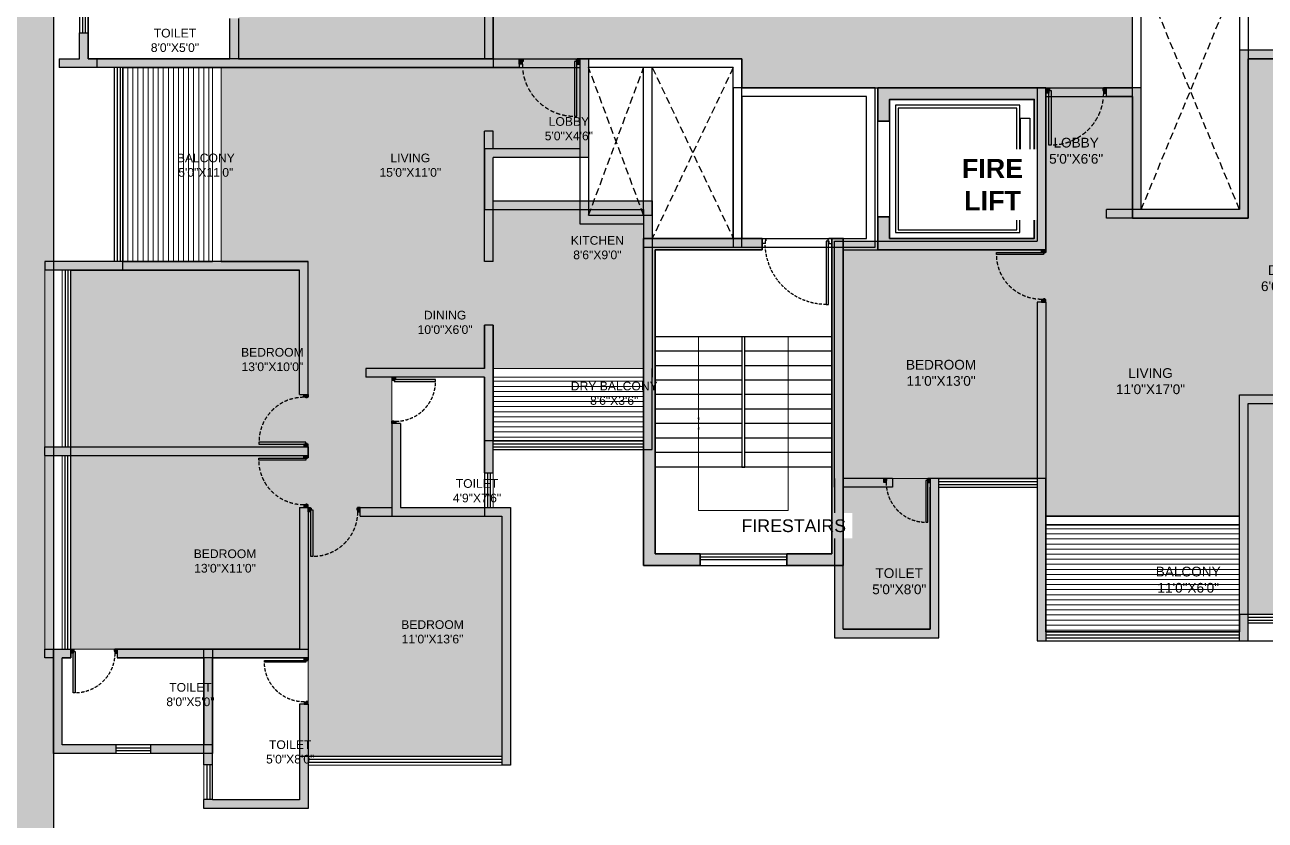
# Model space of a CAD drawing. Header units: millimetres. Extents: x 27623999 to 27796457, y -7151913 to -6809112.
# Drawn here: x 27675471 to 27696910, y -7071451 to -7057709 of the extents above; entities that cross this region are included whole.
import ezdxf

# ---------------------------------------------------------------- set-up
doc = ezdxf.new("R2010")
doc.units = ezdxf.units.MM
doc.header["$LTSCALE"] = 500
doc.header["$MEASUREMENT"] = 0
for name, pattern in [('1', [0]), ('23] 29.05.2023_PLOT B CONCEPT 11_100 OS$0$HIDDEN', [0.375, 0.25, -0.125]), ('AUDIT_D_060311083008-3', [0]), ('DASHED2', [0.375, 0.25, -0.125]), ('HIDDEN', [0.375, 0.25, -0.125])]:
    doc.linetypes.add(name, pattern=pattern)
doc.layers.get('0').update_dxf_attribs({"color": 250, "linetype": '1'})
for name, color, linetype in [('.', 7, 'Continuous'), ('23] 29.05.2023_PLOT B CONCEPT 11_100 OS$0$ABA_06_door', 251, 'Continuous'), ('23] 29.05.2023_PLOT B CONCEPT 11_100 OS$0$ABA_06_window', 141, 'Continuous'), ('A-EQPM-FIXD', 251, 'AUDIT_D_060311083008-3'), ('A-WALL-PATT', 252, 'Continuous'), ('ABA_02_wall parapet', 250, 'Continuous'), ('ABA_03_elevation 01', 7, 'Continuous'), ('ABA_03_elevation 04', 8, 'Continuous'), ('ABA_03_lines dotted', 8, 'DASHED2'), ('ABA_06_door', 251, 'Continuous'), ('ABA_06_drop', 251, 'Continuous'), ('ABA_06_window', 141, 'Continuous'), ('ABA_06_window sill', 8, 'Continuous'), ('ABA_07_text room', 7, 'Continuous'), ('ABA_09_hatch misc', 253, 'Continuous'), ('ABA_09_hatch room', 41, 'Continuous'), ('ABA_09_hatch wall', 21, 'Continuous')]:
    doc.layers.add(name, color=color, linetype=linetype)
for name, color, linetype, lineweight in [('A-COLS', 110, 'AUDIT_D_060311083008-3', 35), ('A-WALL', 7, 'AUDIT_D_060311083008-3', 35), ('ABA_02_wall', 7, 'Continuous', 30)]:
    doc.layers.add(name, color=color, linetype=linetype, lineweight=lineweight)
doc.layers.add('ABA_05_are carpet rera', color=6, linetype='Continuous', lineweight=30, plot=False)
doc.layers.add('ABA_09_HATCH BALCONY', color=7, linetype='Continuous', true_color=0xe5e5e5)
doc.styles.add('ADP6', font='arial.ttf')
doc.styles.add('AIRAL', font='arial.ttf')
doc.styles.add('vka-arial', font='arial.ttf')
doc.dimstyles.new('mm to ft', dxfattribs={"dimtxt": 150, "dimasz": 100, "dimexe": 50, "dimexo": 0, "dimgap": 50, "dimtad": 0, "dimtoh": 1, "dimdec": 0, "dimzin": 0, "dimdsep": 46, "dimtxsty": 'AIRAL', "dimcen": -90, "dimclrd": 8, "dimclre": 8, "dimclrt": 175, "dimadec": 0, "dimazin": 0, "dimtfac": 1, "dimtdec": 0, "dimtix": 1, "dimtofl": 0, "dimtmove": 1, "dimatfit": 3, "dimfxl": 1, "dimtolj": 1, "dimtzin": 0, "dimlwd": 0, "dimlwe": 0, "dimarcsym": 0})

# ---------------------------------------------------------------- blocks, each defined once
blk = doc.blocks.new('zw$1190')
at = {"layer": '.', "true_color": 0xc9c9c9}
h = blk.add_hatch(color=9, dxfattribs=at)
h.dxf.hatch_style = 1
h.paths.add_polyline_path([(0, -57231), (0, 0), (1536, 0), (1696, -10), (3560, -11), (6520, -16), (9713, -31), (14851, -21), (18688, -31), (24640, -26), (30405, -76), (32807, -79), (36703, -70), (41326, -41), (44887, -26), (48342, -61), (58697, -10), (65405, -14), (71278, -23), (76517, 0), (76620, 0), (76519, -450), (76200, -2026), (75482, -5537), (75377, -6000), (6000, -6000), (6000, -54994), (14518, -64831), (14519, -64836), (12931, -65353), (8333, -66851), (8324, -66843), (0, -57231)])
at = {"layer": 'ABA_03_elevation 01'}
blk.add_lwpolyline([(75377, -6000), (6000, -6000), (6000, -54994), (14518, -64831), (14519, -64836), (12931, -65353), (8333, -66851), (8324, -66843), (0, -57231), (0, -57231), (0, 0), (1536, 0), (1696, -10), (3560, -11), (6520, -16), (9713, -31), (14851, -21), (18688, -31), (24640, -26), (30405, -76)], dxfattribs=at)
blk = doc.blocks.new('43T34T3T35')
at = {"transparency": 33554687}
h = blk.add_hatch(color=252, dxfattribs=at)
h.dxf.hatch_style = 1
h.paths.add_polyline_path([(-8350, 10351), (-4250, 10351), (-4250, 12151), (-1550, 12151), (-1550, 10501), (-2400, 10501), (-2400, 10351), (-1550, 10351), (-1550, 7900), (-1800, 7900), (-1800, 7750), (-1800, 7350), (-2600, 7350), (-2600, 7200), (-1800, 7200), (-1800, 5500), (-3950, 5500), (-3950, 5350), (-1800, 5350), (-1800, 5350), (-1650, 5350), (-1650, 7750), (-1400, 7750), (-1400, 12301), (-4400, 12301), (-4400, 10501), (-8350, 10501)])
h.paths.add_polyline_path([(-1800, 4250), (-1650, 4250), (-1650, 3650), (1150, 3650), (1150, 7900), (1300, 7900), (1300, 3650), (1300, 3500), (-1650, 3500), (-1650, 2400), (0, 2400), (0, 0), (-150, 0), (-150, 2250), (-1650, 2250), (-1650, 1250), (-1800, 1250), (-1800, 3500), (-1800, 3500), (-1800, 3650), (-1800, 3650)])
h.paths.add_polyline_path([(-3950, 6850), (-3950, 7000), (-3350, 7000), (-3350, 10351), (-3450, 10351), (-3450, 10501), (-3200, 10501), (-3200, 7900), (-2400, 7900), (-2400, 7750), (-3200, 7750), (-3200, 7350), (-3200, 7200), (-3200, 6300), (-3350, 6300), (-3350, 6850)])
h.paths.add_polyline_path([(-9150, -3349), (-8800, -3349), (-8800, -2900), (-8650, -2899), (-8650, -3349), (-6200, -3350), (-6200, -2649), (-6050, -2649), (-6050, -3350), (-1800, -3350), (-1800, -3350), (-1650, -3350), (-1650, -3500), (-9150, -3500)])
h.paths.add_polyline_path([(-1800, -3350), (-1800, 150), (-1200, 150), (-1200, 0), (-1650, 0), (-1650, -3350)])
h.paths.add_polyline_path([(-9150, -1698), (-9150, -1849), (-8800, -1849), (-8800, -2299), (-8650, -2300), (-8650, -1849), (-6050, -1849), (-6050, -1699)])
h.paths.add_polyline_path([(-9150, 1), (-9150, 151), (-2700, 150), (-2700, 0)])
h.paths.add_polyline_path([(-9150, 3500), (-9150, 3650), (-5000, 3650), (-5000, 3650), (-4850, 3650), (-4850, 3500)])
h.paths.add_polyline_path([(-9150, 6850), (-4850, 6850), (-4850, 7000), (-9150, 7000)])
h.paths.add_polyline_path([(-5000, 3650), (-5000, 5950), (-4850, 5950), (-4850, 3650)])
at = {"layer": 'ABA_09_hatch room', "lineweight": 35, "true_color": 0xd3d4d3}
h = blk.add_hatch(color=254, dxfattribs=at)
h.dxf.hatch_style = 1
h.paths.add_polyline_path([(-1650, 6400), (1150, 6400), (1150, 3650), (-1800, 3650), (-1800, 2250), (-150, 2250), (-150, 0), (-1200, 0), (-1200, 150), (-1800, 150), (-1800, -3350), (-6050, -3350), (-6050, 151), (-6650, 150), (-6650, 3650), (-8650, 3650), (-8650, 6850), (-7850, 6850), (-7850, 10351), (-4250, 10350), (-4250, 12150), (-1550, 12151), (-1550, 10501), (-3350, 10501), (-3350, 5350), (-1650, 5350)])
at = {"layer": 'ABA_02_wall'}
for p, q in [((-1800, 150), (-1800, -3350)), ((-1650, -3350), (-1650, 0)), ((-6200, -3350), (-6200, -2649)), ((-6050, -2649), (-6050, -3350)), ((-8800, -2900), (-8650, -2899)), ((-8800, -3349), (-8800, -2900)), ((-8650, -2899), (-8650, -3349)), ((-9150, -3349), (-8800, -3349)), ((-9150, -3349), (-9150, -3500)), ((-8650, -3349), (-6200, -3350)), ((-6050, -3350), (-1800, -3350)), ((-1650, -3350), (-1650, -3500)), ((-1650, -3500), (-9150, -3500))]:
    blk.add_line(p, q, dxfattribs=at)
at = {"layer": 'ABA_05_are carpet rera'}
blk.add_lwpolyline([(-1550, 7750), (1150, 7750), (1150, 3650), (-1800, 3650), (-1800, 2250), (-150, 2250), (-150, 150), (-1800, 150), (-1800, -3350), (-8650, -3350), (-8650, -1849), (-6050, -1849), (-6050, 150), (-8650, 150), (-8650, 6850), (-7850, 6850), (-7850, 10350), (-4250, 10350), (-4250, 12150), (-1550, 12151)], close=True, dxfattribs=at)
at = {"layer": 'ABA_06_window'}
for p, q in [((-8750, -2300), (-8750, -2900)), ((-8700, -2300), (-8700, -2900))]:
    blk.add_line(p, q, dxfattribs=at)
at = {"layer": 'ABA_06_window sill'}
for p, q in [((-8800, -2300), (-8800, -2900)), ((-8650, -2300), (-8650, -2900))]:
    blk.add_line(p, q, dxfattribs=at)
at = {"layer": 'ABA_02_wall', "insert": (-7568, -2829), "char_height": 150, "attachment_point": 1, "style": 'ADP6', "bg_fill": 2}
blk.add_mtext('\\pxqc;TOILET\\P8\'0"X5\'0"', dxfattribs=at)
blk = doc.blocks.new('23] 29.05.2023_PLOT B CONCEPT 11_100 OS$0$A$C7F2C0F04')
at = {"layer": 'ABA_09_hatch wall', "true_color": 0xffffff}
h = blk.add_hatch(color=7, dxfattribs=at)
h.dxf.hatch_style = 1
h.paths.add_polyline_path([(0, 808), (0, 0), (35, 0), (35, 808)])
at = {"layer": '23] 29.05.2023_PLOT B CONCEPT 11_100 OS$0$ABA_06_door'}
blk.add_lwpolyline([(35, 0), (35, 808), (0, 808), (0, 0)], close=True, dxfattribs=at)
at = {"layer": '23] 29.05.2023_PLOT B CONCEPT 11_100 OS$0$ABA_06_door', "linetype": '23] 29.05.2023_PLOT B CONCEPT 11_100 OS$0$HIDDEN', "ltscale": 0.5}
blk.add_arc((35, 35), 773, 0, 90, dxfattribs=at)
blk = doc.blocks.new('23] 29.05.2023_PLOT B CONCEPT 11_100 OS$0$A$C6B7563D3')
at = {"layer": 'ABA_09_hatch wall', "true_color": 0xffffff}
blk.add_hatch(color=7, dxfattribs=at).paths.add_polyline_path([(0, 75), (0, 0), (44, 0), (44, 13), (56, 13), (56, 38), (44, 38), (44, 75)])
at = {"layer": '23] 29.05.2023_PLOT B CONCEPT 11_100 OS$0$ABA_06_door'}
blk.add_lwpolyline([(44, 13), (56, 13), (56, 38), (44, 38), (44, 75), (0, 75), (0, 0), (44, 0), (44, 13)], dxfattribs=at)
blk = doc.blocks.new('23] 29.05.2023_PLOT B CONCEPT 11_100 OS$0$A$C41D10A1B')
at = {"layer": '23] 29.05.2023_PLOT B CONCEPT 11_100 OS$0$ABA_06_door'}
for name, p in [('23] 29.05.2023_PLOT B CONCEPT 11_100 OS$0$A$C7F2C0F04', (46, 40)), ('23] 29.05.2023_PLOT B CONCEPT 11_100 OS$0$A$C6B7563D3', (0, 0))]:
    blk.add_blockref(name, p, dxfattribs=at)
at = {"layer": '23] 29.05.2023_PLOT B CONCEPT 11_100 OS$0$ABA_06_door', "xscale": -1}
blk.add_blockref('23] 29.05.2023_PLOT B CONCEPT 11_100 OS$0$A$C6B7563D3', (900, 0), dxfattribs=at)
blk = doc.blocks.new('zw$FFC9')
at = {"layer": 'ABA_06_window sill', "linetype": 'Continuous', "lineweight": 15}
blk.add_line((0, 0, 0), (800, 0, 0), dxfattribs=at)
at = {"layer": '23] 29.05.2023_PLOT B CONCEPT 11_100 OS$0$ABA_06_door', "extrusion": (3.45929e-05, 2.07113e-06, 1), "xscale": -0.8888888900972485, "yscale": 0.8888888900972443, "zscale": 0.8888888900972381, "rotation": 0.0003397717955281886}
blk.add_blockref('23] 29.05.2023_PLOT B CONCEPT 11_100 OS$0$A$C41D10A1B', (800, 0, 0), dxfattribs=at)
blk = doc.blocks.new('GDC')
at = {"true_color": 0x636466, "transparency": 33554687}
h = blk.add_hatch(color=251, dxfattribs=at)
h.dxf.hatch_style = 1
h.paths.add_polyline_path([(26796811, -7094906), (26796811, -7094306), (26796811, -7094306), (26796811, -7092656), (26796961, -7092656), (26796961, -7092956), (26798461, -7092956), (26798461, -7091406), (26798611, -7091406), (26798611, -7093106), (26796961, -7093106), (26796961, -7093856), (26799711, -7093856), (26799711, -7096756), (26799711, -7096756), (26799711, -7098156), (26799561, -7098156), (26799561, -7094006), (26796961, -7094006), (26796961, -7094906)])
h.paths.add_polyline_path([(26794661, -7099306), (26797111, -7099306), (26797111, -7103606), (26797261, -7103606), (26797261, -7099156), (26795361, -7099156), (26795361, -7097706), (26795211, -7097706), (26795211, -7099156), (26794661, -7099156)])
h.paths.add_polyline_path([(26790461, -7101606), (26792111, -7101606), (26792111, -7101606), (26793611, -7101606), (26793611, -7099156), (26793761, -7099156), (26793761, -7101606), (26793761, -7101756), (26792111, -7101756), (26792111, -7103406), (26792111, -7103603), (26791961, -7103603), (26791961, -7103406), (26791036, -7103406), (26791036, -7103256), (26791961, -7103256), (26791961, -7101756), (26790461, -7101756)])
h.paths.add_polyline_path([(26789211, -7095056), (26789211, -7094906), (26793761, -7094906), (26793761, -7097206), (26793611, -7097206), (26793611, -7095056), (26792111, -7095056), (26790411, -7095056), (26790411, -7095056)])
h.paths.add_polyline_path([(26794761, -7096906), (26796811, -7096906), (26796811, -7098556), (26796961, -7098556), (26796961, -7096006), (26796811, -7096006), (26796811, -7096756), (26794761, -7096756)])
h.paths.add_polyline_path([(26791961, -7104356), (26793761, -7104356), (26793761, -7102556), (26793611, -7102556), (26793611, -7104206), (26792111, -7104206), (26792111, -7104203), (26791961, -7104203)])
h.paths.add_polyline_path([(26789211, -7101756), (26789211, -7101606), (26789361, -7101606), (26789361, -7101606), (26789661, -7101606), (26789661, -7101756), (26789511, -7101756), (26789511, -7101756), (26789511, -7103256), (26790436, -7103256), (26790436, -7103406), (26789361, -7103406), (26789361, -7101756)])
h.paths.add_polyline_path([(26790111, -7091556), (26790111, -7091406), (26792111, -7091406), (26792111, -7091406), (26796961, -7091406), (26796961, -7091406), (26797411, -7091406), (26797411, -7091556), (26792261, -7091556), (26792261, -7091556)])
h.paths.add_polyline_path([(26789211, -7098256), (26789511, -7098256), (26793761, -7098256), (26793761, -7098106), (26789211, -7098106)])
at = {"layer": 'ABA_09_HATCH BALCONY', "lineweight": 0}
h = blk.add_hatch(dxfattribs=at)
h.set_pattern_fill('ANSI31', color=256, scale=700, angle=44.9997)
h.set_pattern_definition([(89.9996508, (27470.08, 0.002), (-87.5, 0.00053328), [])])
h.paths.add_polyline_path([(26790561, -7094906), (26790561, -7091556), (26792111, -7091556), (26792111, -7094906)])
h = blk.add_hatch(dxfattribs=at)
h.set_pattern_fill('ANSI31', color=256, scale=700, angle=314.9997)
h.set_pattern_definition([(359.9996508, (27470.08, 0.002), (0.00053328, 87.5), [])])
h.paths.add_polyline_path([(26796961, -7097956), (26799561, -7097956), (26799561, -7096906), (26796961, -7096906)])
at = {"layer": 'ABA_09_hatch room', "lineweight": 35, "true_color": 0xd3d4d3}
h = blk.add_hatch(color=254, dxfattribs=at)
h.dxf.hatch_style = 1
h.paths.add_polyline_path([(26789661, -7101606), (26789661, -7098256), (26790261, -7098256), (26793761, -7098256), (26793761, -7098106), (26789661, -7098106), (26789661, -7095056), (26793611, -7095056), (26793611, -7097206), (26793761, -7097206), (26793761, -7094906), (26792261, -7094906), (26792261, -7091556), (26797411, -7091556), (26797411, -7091406), (26798461, -7091406), (26798461, -7092956), (26796961, -7092956), (26796961, -7092656), (26796811, -7092656), (26796811, -7094306), (26796811, -7094306), (26796811, -7094906), (26796961, -7094906), (26796961, -7094006), (26799561, -7094006), (26799561, -7096756), (26796961, -7096756), (26796961, -7096006), (26796811, -7096006), (26796811, -7096756), (26794761, -7096756), (26794761, -7096906), (26795211, -7096906), (26795211, -7097706), (26795211, -7099306), (26797111, -7099306), (26797111, -7103456), (26793761, -7103456), (26793761, -7101606), (26790461, -7101606)])
at = {"layer": '23] 29.05.2023_PLOT B CONCEPT 11_100 OS$0$ABA_06_window', "ltscale": 40}
for p, q in [((26789561, -7095056), (26789561, -7098106)), ((26789611, -7095056), (26789611, -7098106)), ((26789561, -7101606), (26789561, -7098256)), ((26789611, -7101606), (26789611, -7098256)), ((26796861, -7098563), (26796861, -7099163)), ((26796911, -7098563), (26796911, -7099163)), ((26790436, -7103306), (26791036, -7103306)), ((26790436, -7103356), (26791036, -7103356)), ((26792011, -7103603), (26792011, -7104203)), ((26792061, -7103603), (26792061, -7104203)), ((26793761, -7103506), (26797111, -7103506)), ((26793761, -7103556), (26797111, -7103556))]:
    blk.add_line(p, q, dxfattribs=at)
at = {"layer": 'ABA_02_wall'}
for p, q in [((26796811, -7091406), (26790111, -7091406)), ((26790111, -7091406), (26790111, -7091556)), ((26792261, -7091556), (26790111, -7091556)), ((26796961, -7091406), (26792111, -7091406)), ((26792261, -7091406), (26792261, -7091406)), ((26797411, -7091556), (26792261, -7091556)), ((26796811, -7091406), (26797411, -7091406)), ((26797411, -7091406), (26797411, -7091556)), ((26798461, -7091406), (26798461, -7092956)), ((26798461, -7091406), (26798611, -7091406)), ((26798611, -7091406), (26798611, -7093106)), ((26796811, -7094306), (26796811, -7092656)), ((26796961, -7092656), (26796811, -7092656)), ((26796961, -7092956), (26796961, -7092656)), ((26796961, -7092956), (26796961, -7092656)), ((26798461, -7092956), (26796961, -7092956)), ((26796961, -7094156), (26796961, -7093106)), ((26798611, -7093106), (26796961, -7093106)), ((26796961, -7093856), (26799711, -7093856)), ((26799711, -7093856), (26799711, -7096906)), ((26796811, -7094906), (26796811, -7094006)), ((26796961, -7094906), (26796961, -7094006)), ((26796961, -7094006), (26799561, -7094006)), ((26799561, -7094006), (26799561, -7098156)), ((26793761, -7094906), (26789211, -7094906)), ((26789211, -7094906), (26789211, -7095056)), ((26790561, -7094906), (26792111, -7094906)), ((26792261, -7094906), (26793761, -7094906)), ((26793761, -7097206), (26793761, -7094906)), ((26793761, -7096756), (26793761, -7094906)), ((26796961, -7094906), (26796811, -7094906)), ((26793611, -7095056), (26789211, -7095056)), ((26790411, -7095056), (26792261, -7095056)), ((26792111, -7095056), (26793611, -7095056)), ((26793611, -7097206), (26793611, -7095056)), ((26793611, -7096906), (26793611, -7095056)), ((26796811, -7096756), (26796811, -7096006)), ((26796811, -7096006), (26796811, -7096756)), ((26796961, -7096006), (26796811, -7096006)), ((26796961, -7096006), (26796961, -7098006)), ((26796961, -7098556), (26796961, -7096006)), ((26796811, -7096756), (26794761, -7096756)), ((26796811, -7096756), (26794761, -7096756)), ((26794761, -7096756), (26794761, -7096906)), ((26799711, -7098156), (26799711, -7096756)), ((26796811, -7096906), (26794761, -7096906)), ((26796811, -7096906), (26795361, -7096906)), ((26796811, -7098556), (26796811, -7096906)), ((26796811, -7096906), (26796811, -7098156)), ((26799711, -7096906), (26799711, -7096906)), ((26793611, -7097206), (26793761, -7097206)), ((26795211, -7097706), (26795211, -7099306)), ((26795361, -7097706), (26795211, -7097706)), ((26795361, -7097706), (26795361, -7099156)), ((26789211, -7098106), (26793761, -7098106)), ((26789211, -7098256), (26789211, -7098106)), ((26789211, -7098256), (26793611, -7098256)), ((26789511, -7098256), (26793761, -7098256)), ((26789661, -7098106), (26793611, -7098106)), ((26793761, -7098256), (26793761, -7098106)), ((26793761, -7098106), (26793761, -7098256)), ((26799561, -7098156), (26799711, -7098156)), ((26796811, -7098556), (26796961, -7098556)), ((26793611, -7099156), (26793611, -7101606)), ((26793611, -7099156), (26793761, -7099156)), ((26793761, -7099156), (26793761, -7101756)), ((26794661, -7099156), (26795211, -7099156)), ((26794661, -7099306), (26794661, -7099156)), ((26794661, -7099306), (26797111, -7099306)), ((26795361, -7099156), (26797261, -7099156)), ((26797111, -7099306), (26797111, -7103606)), ((26797261, -7099156), (26797261, -7103606)), ((26789211, -7101606), (26789361, -7101606)), ((26789211, -7101756), (26789211, -7101606)), ((26789361, -7101606), (26789661, -7101606)), ((26789361, -7103406), (26789361, -7101606)), ((26789661, -7101606), (26789661, -7101756)), ((26793611, -7101606), (26790461, -7101606)), ((26790461, -7101606), (26792111, -7101606)), ((26790461, -7101606), (26790461, -7101756)), ((26791961, -7103603), (26791961, -7101606)), ((26791961, -7101606), (26793761, -7101606)), ((26792111, -7101606), (26792111, -7103406)), ((26793761, -7101606), (26793761, -7101756)), ((26789361, -7101756), (26789211, -7101756)), ((26789511, -7101756), (26789661, -7101756)), ((26789511, -7103256), (26789511, -7101756)), ((26789661, -7101756), (26789511, -7101756)), ((26790461, -7101756), (26791961, -7101756)), ((26793761, -7101756), (26790461, -7101756)), ((26791961, -7101756), (26791961, -7103256)), ((26792111, -7103603), (26792111, -7101756)), ((26792111, -7101756), (26793761, -7101756)), ((26793611, -7102556), (26793611, -7104206)), ((26793761, -7102556), (26793611, -7102556)), ((26793761, -7102556), (26793761, -7104356)), ((26790436, -7103406), (26789361, -7103406)), ((26790436, -7103256), (26789511, -7103256)), ((26790436, -7103256), (26790436, -7103406)), ((26791961, -7103256), (26791036, -7103256)), ((26791036, -7103256), (26791036, -7103406)), ((26792111, -7103406), (26791036, -7103406)), ((26792111, -7103603), (26791961, -7103603)), ((26797261, -7103606), (26797111, -7103606)), ((26791961, -7104356), (26791961, -7104203)), ((26792111, -7104203), (26791961, -7104203)), ((26792111, -7104206), (26792111, -7104203)), ((26793611, -7104206), (26792111, -7104206)), ((26793761, -7104356), (26791961, -7104356))]:
    blk.add_line(p, q, dxfattribs=at)
at = {"layer": 'ABA_02_wall parapet'}
for p, q in [((26790411, -7091556), (26790411, -7094906)), ((26790461, -7091556), (26790461, -7094906)), ((26790511, -7091556), (26790511, -7094906)), ((26790561, -7091556), (26790561, -7094906)), ((26796961, -7098006), (26799561, -7098006)), ((26796961, -7098056), (26799561, -7098056)), ((26796961, -7098106), (26799561, -7098106)), ((26796961, -7098156), (26799561, -7098156))]:
    blk.add_line(p, q, dxfattribs=at)
at = {"layer": 'ABA_05_are carpet rera'}
blk.add_lwpolyline([(26790561, -7091556), (26798461, -7091556), (26798461, -7092956), (26796811, -7092956), (26796811, -7094006), (26799561, -7094006), (26799561, -7098006), (26796811, -7098006), (26796811, -7099306), (26797111, -7099306), (26797111, -7103456), (26793611, -7103456), (26793611, -7104206), (26792111, -7104206), (26792111, -7103256), (26789511, -7103256), (26789511, -7101756), (26789661, -7101756), (26789661, -7095056), (26790561, -7095056)], close=True, dxfattribs=at)
at = {"layer": 'ABA_06_drop', "linetype": 'Continuous', "lineweight": 15}
for p, q in [((26792111, -7091556), (26792111, -7094906)), ((26792111, -7094906), (26792111, -7091556)), ((26792261, -7091556), (26792261, -7094906)), ((26792261, -7094906), (26792261, -7091556)), ((26799561, -7096756), (26796961, -7096756)), ((26799561, -7096756), (26796961, -7096756)), ((26799561, -7096906), (26796961, -7096906)), ((26799561, -7096906), (26796961, -7096906))]:
    blk.add_line(p, q, dxfattribs=at)
at = {"layer": 'ABA_06_window sill', "linetype": 'Continuous', "lineweight": 15}
for p, q in [((26789211, -7095056), (26789211, -7098106)), ((26789511, -7095056), (26789511, -7098106)), ((26789661, -7095056), (26789661, -7098106)), ((26789211, -7101606), (26789211, -7098256)), ((26789511, -7101606), (26789511, -7098256)), ((26789661, -7101606), (26789661, -7098256)), ((26796811, -7098563), (26796811, -7099163)), ((26796961, -7098563), (26796961, -7099163)), ((26790436, -7103256), (26791036, -7103256)), ((26790436, -7103406), (26791036, -7103406)), ((26791961, -7103603), (26791961, -7104203)), ((26792111, -7103603), (26792111, -7104203)), ((26793761, -7103456), (26797111, -7103456)), ((26793761, -7103606), (26797111, -7103606))]:
    blk.add_line(p, q, dxfattribs=at)
at = {"color": 3, "xscale": -1, "rotation": 270.0006795450356}
blk.add_blockref('zw$FFC9', (26795211, -7097706), dxfattribs=at)
at = {"color": 3}
for p, rotation in [((26790461, -7101606), 180.0009460395867), ((26793761, -7102556), 90.0009460395866)]:
    blk.add_blockref('zw$FFC9', p, dxfattribs=dict(at, rotation=rotation))
at = {"layer": '23] 29.05.2023_PLOT B CONCEPT 11_100 OS$0$ABA_06_door', "extrusion": (3.45928e-05, -2.07129e-06, 1), "xscale": 1.166666667214888, "yscale": 1.166666667214888, "zscale": 1.166666667214888, "rotation": 179.9993934464518}
blk.add_blockref('23] 29.05.2023_PLOT B CONCEPT 11_100 OS$0$A$C41D10A1B', (26798461, -7091406), dxfattribs=at)
at = {"layer": '23] 29.05.2023_PLOT B CONCEPT 11_100 OS$0$ABA_06_door', "extrusion": (-2.07113e-06, -3.45929e-05, 1), "rotation": 89.99966022392373}
blk.add_blockref('23] 29.05.2023_PLOT B CONCEPT 11_100 OS$0$A$C41D10A1B', (26793761, -7098106), dxfattribs=at)
at = {"layer": '23] 29.05.2023_PLOT B CONCEPT 11_100 OS$0$ABA_06_door', "extrusion": (-2.07113e-06, 3.45929e-05, 1), "xscale": -1, "rotation": 90.00033977607622}
blk.add_blockref('23] 29.05.2023_PLOT B CONCEPT 11_100 OS$0$A$C41D10A1B', (26793761, -7098256), dxfattribs=at)
at = {"layer": '23] 29.05.2023_PLOT B CONCEPT 11_100 OS$0$ABA_06_door', "extrusion": (-3.45929e-05, -2.07113e-06, 1), "xscale": -1, "rotation": 180.0003397719712}
blk.add_blockref('23] 29.05.2023_PLOT B CONCEPT 11_100 OS$0$A$C41D10A1B', (26793761, -7099156), dxfattribs=at)
at = {"layer": 'ABA_02_wall', "char_height": 150, "attachment_point": 1, "style": 'ADP6'}
for s, insert in [('\\pxqc;LOBBY\\P5\'0"X4\'6"', (26797852, -7092411)), ('\\pxqc;BALCONY\\P5\'0"X11\'0"', (26791493, -7093041)), ('\\pxqc;LIVING\\P15\'0"X11\'0"', (26794995, -7093041)), ('\\pxqc;KITCHEN\\P8\'6"X9\'0"', (26798302, -7094466)), ('\\pxqc;DINING\\P10\'0"X6\'0"', (26795654, -7095757)), ('\\pxqc;BEDROOM\\P13\'0"X10\'0"', (26792603, -7096399)), ('\\pxqc;DRY BALCONY\\P8\'6"X3\'6"', (26798302, -7096982)), ('\\pxqc;TOILET\\P4\'9"X7\'6"', (26796264, -7098666)), ('\\pxqc;BEDROOM\\P13\'0"X11\'0"', (26791785, -7099880)), ('\\pxqc;BEDROOM\\P11\'0"X13\'6"', (26795371, -7101104)), ('\\pxqc;TOILET\\P8\'0"X5\'0"', (26791311, -7102188)), ('\\pxqc;TOILET\\P{\\fArial|b0|i0|c0|p34;5\'0"X}8\'0"', (26793035, -7103179))]:
    blk.add_mtext(s, dxfattribs=dict(at, insert=insert))
blk = doc.blocks.new('TG ERGREGVRE')
at = {"true_color": 0x636466, "transparency": 33554687}
h = blk.add_hatch(color=251, dxfattribs=at)
h.dxf.hatch_style = 1
h.paths.add_polyline_path([(27697717, -7060899), (27699817, -7060899), (27699817, -7060899), (27701168, -7060899), (27701168, -7060899), (27703168, -7060899), (27703168, -7062600), (27703168, -7066550), (27703168, -7068350), (27703018, -7068350), (27703018, -7061049), (27700717, -7061049), (27700717, -7061049), (27700167, -7061049), (27700167, -7061049), (27698418, -7061049), (27698418, -7062600), (27698268, -7062600), (27698268, -7062425), (27698268, -7061049), (27697717, -7061049)])
h.paths.add_polyline_path([(27689467, -7065549), (27689467, -7061449), (27692967, -7061449), (27692967, -7061050), (27692967, -7061050), (27692967, -7058800), (27693117, -7058800), (27693117, -7061599), (27689617, -7061599), (27689617, -7068150), (27691118, -7068150), (27691118, -7065549), (27691268, -7065549), (27691268, -7068300), (27689467, -7068300)])
h.paths.add_polyline_path([(27694167, -7061050), (27694167, -7060900), (27694618, -7060900), (27694618, -7058950), (27694167, -7058950), (27694167, -7058800), (27694767, -7058800), (27694768, -7060900), (27696467, -7060900), (27696467, -7058149), (27699667, -7058149), (27701318, -7058149), (27701318, -7058299), (27696617, -7058299), (27696617, -7061050), (27694618, -7061050), (27694618, -7061050)])
h.paths.add_polyline_path([(27696467, -7064250), (27696467, -7064100), (27698767, -7064100), (27698767, -7064250), (27698317, -7064250), (27696617, -7064250), (27696617, -7065003), (27696617, -7067900), (27696618, -7067900), (27696618, -7068350), (27696468, -7068350), (27696467, -7066349), (27696467, -7066349)])
h.paths.add_polyline_path([(27699217, -7062600), (27699217, -7062450), (27700167, -7062450), (27700167, -7061649), (27700317, -7061649), (27700317, -7062450), (27702218, -7062450), (27702218, -7062600), (27700317, -7062600), (27700317, -7062600), (27700004, -7062600), (27699817, -7062600), (27699817, -7063200), (27699667, -7063200), (27699667, -7062600)])
h.paths.add_polyline_path([(27692967, -7065549), (27692967, -7065549), (27692967, -7062499), (27693117, -7062499), (27693117, -7068350), (27692968, -7068350), (27692967, -7066205), (27692967, -7065549)])
h.paths.add_polyline_path([(27699667, -7068050), (27699667, -7067900), (27699667, -7067900), (27699667, -7064250), (27699667, -7064250), (27699667, -7064100), (27699817, -7064100), (27699817, -7066550), (27699817, -7066550), (27699817, -7066700), (27699817, -7066700), (27699817, -7067900), (27699817, -7067900), (27699817, -7068050)])
h.paths.add_polyline_path([(27689617, -7065699), (27690468, -7065699), (27690468, -7065549), (27689617, -7065549)])
h.paths.add_polyline_path([(27700567, -7061850), (27700567, -7061049), (27700717, -7061049), (27700717, -7061850)])
at = {"layer": 'ABA_09_HATCH BALCONY', "lineweight": 0}
h = blk.add_hatch(dxfattribs=at)
h.set_pattern_fill('ANSI31', color=256, scale=700, angle=315.0003)
h.set_pattern_definition([(0.0003492, (9375236.295, 7884945.3), (-0.00053328, 87.5), [])])
h.paths.add_polyline_path([(27693117, -7068200), (27693117, -7066349), (27696467, -7066349), (27696467, -7068050), (27696468, -7068050), (27696468, -7068200)])
h.paths.add_polyline_path([(27699817, -7067900), (27699817, -7066700), (27703018, -7066700), (27703018, -7067900)])
at = {"layer": 'ABA_09_hatch room', "lineweight": 35, "true_color": 0xd3d4d3}
h = blk.add_hatch(color=254, dxfattribs=at)
h.dxf.hatch_style = 1
h.paths.add_polyline_path([(27689617, -7068150), (27689617, -7065699), (27690468, -7065699), (27690468, -7065549), (27689617, -7065549), (27689617, -7061599), (27693117, -7061599), (27693117, -7058800), (27694167, -7058800), (27694167, -7058950), (27694618, -7058950), (27694618, -7060900), (27694167, -7060900), (27694167, -7061050), (27694618, -7061050), (27694618, -7061050), (27696617, -7061050), (27696617, -7058299), (27699667, -7058299), (27699667, -7060899), (27697717, -7060899), (27697717, -7061049), (27698268, -7061049), (27698268, -7061049), (27698268, -7061049), (27698268, -7062425), (27698268, -7062600), (27698418, -7062600), (27699267, -7062600), (27699667, -7062600), (27699667, -7063200), (27699817, -7063200), (27699817, -7062600), (27699967, -7062600), (27699967, -7062600), (27700004, -7062600), (27702218, -7062600), (27703018, -7062600), (27703018, -7066550), (27699817, -7066550), (27699817, -7064100), (27699817, -7064100), (27699817, -7064100), (27699667, -7064100), (27699667, -7066550), (27699667, -7067900), (27696618, -7067900), (27696618, -7067900), (27696617, -7066227), (27696617, -7065003), (27696617, -7064250), (27698317, -7064250), (27698767, -7064250), (27698767, -7064100), (27696467, -7064100), (27696467, -7066199), (27693117, -7066199), (27693117, -7062499), (27692967, -7062499), (27692967, -7062499), (27692967, -7065549), (27691268, -7065549), (27691118, -7065549), (27691118, -7068150)])
at = {"layer": 'ABA_02_wall'}
for p, q in [((27699817, -7058149), (27696467, -7058149)), ((27696467, -7058149), (27696467, -7060900)), ((27701318, -7058149), (27699667, -7058149)), ((27701318, -7058299), (27701318, -7058149)), ((27701318, -7058299), (27696617, -7058299)), ((27696617, -7058299), (27696617, -7061050)), ((27692967, -7058800), (27692967, -7061050)), ((27693117, -7058800), (27692967, -7058800)), ((27693117, -7058800), (27693117, -7061599)), ((27693117, -7058800), (27693117, -7058800)), ((27694767, -7058800), (27694167, -7058800)), ((27694167, -7058950), (27694167, -7058800)), ((27694768, -7060900), (27694767, -7058800)), ((27694618, -7058950), (27694167, -7058950)), ((27694618, -7061050), (27694618, -7058950)), ((27692967, -7060900), (27692967, -7061449)), ((27694767, -7060900), (27694167, -7060900)), ((27694167, -7061050), (27694167, -7060900)), ((27696467, -7060900), (27694768, -7060900)), ((27696467, -7060899), (27696467, -7060900)), ((27700317, -7060899), (27697717, -7060899)), ((27697717, -7060899), (27697717, -7061050)), ((27699817, -7060899), (27701168, -7060899)), ((27703168, -7060899), (27700717, -7060899)), ((27703168, -7062600), (27703168, -7060899)), ((27694618, -7061050), (27694167, -7061050)), ((27696617, -7061050), (27694618, -7061050)), ((27698268, -7061049, -77), (27697717, -7061049)), ((27698268, -7062600, -77), (27698268, -7061049, -77)), ((27698268, -7061049, -77), (27698268, -7062600, -77)), ((27700167, -7061049), (27698418, -7061049, -77)), ((27698418, -7062600, -77), (27698418, -7061049, -77)), ((27699667, -7061049), (27701318, -7061049)), ((27700567, -7061049), (27700567, -7061850)), ((27703018, -7061049), (27700717, -7061049)), ((27700717, -7061049), (27700717, -7061850)), ((27701318, -7061049), (27701318, -7061049)), ((27703018, -7061049), (27703018, -7068350)), ((27689467, -7061449), (27692967, -7061449)), ((27689467, -7065699), (27689467, -7061449)), ((27689617, -7068150), (27689617, -7061599)), ((27689617, -7061599), (27693117, -7061599)), ((27700167, -7062450), (27700167, -7061649)), ((27700167, -7061649), (27700317, -7061649)), ((27700317, -7062450), (27700317, -7061649)), ((27700567, -7061850), (27700717, -7061850)), ((27699217, -7062450), (27700167, -7062450)), ((27699217, -7062450), (27699217, -7062600)), ((27699817, -7062450), (27700167, -7062450)), ((27699817, -7062450), (27699817, -7062450)), ((27700317, -7062450), (27702218, -7062450)), ((27702218, -7062600), (27702218, -7062450)), ((27703168, -7062450), (27703168, -7066700)), ((27692967, -7062499), (27692967, -7066349)), ((27692967, -7062499), (27692967, -7062499)), ((27692967, -7062499), (27692967, -7065549)), ((27693117, -7062499), (27692967, -7062499)), ((27693117, -7062499), (27693117, -7068350)), ((27698268, -7062600, -77), (27698418, -7062600, -77)), ((27699217, -7062600), (27699667, -7062600)), ((27699667, -7062600), (27699667, -7063200)), ((27699817, -7062600), (27702218, -7062600)), ((27699817, -7062600), (27699817, -7063200)), ((27699967, -7062600), (27700317, -7062600)), ((27699667, -7063200), (27699817, -7063200)), ((27696467, -7064100), (27698767, -7064100)), ((27696467, -7068050), (27696467, -7064100)), ((27696617, -7064100), (27698317, -7064100)), ((27698767, -7064100), (27698767, -7064250)), ((27699667, -7066700), (27699667, -7064100)), ((27699667, -7064100), (27699817, -7064100)), ((27699817, -7064100), (27699817, -7068050)), ((27699817, -7066550), (27699817, -7064100)), ((27696467, -7064250), (27696467, -7064250)), ((27696617, -7066349), (27696617, -7064250)), ((27696617, -7064250), (27698317, -7064250)), ((27696617, -7064250), (27698767, -7064250)), ((27696617, -7067900), (27696617, -7064250)), ((27699667, -7064250), (27699667, -7067900)), ((27689467, -7065549), (27689467, -7068300)), ((27690468, -7065549), (27689617, -7065549)), ((27690468, -7065549), (27689617, -7065549)), ((27690468, -7065549), (27690468, -7065699)), ((27691268, -7068300), (27691268, -7065549)), ((27690318, -7065699), (27689617, -7065699)), ((27690468, -7065699), (27689617, -7065699)), ((27691118, -7068150), (27691118, -7065699)), ((27692967, -7066199), (27692967, -7066199)), ((27692967, -7066199), (27692968, -7068350)), ((27696618, -7068350), (27696617, -7066199)), ((27696617, -7066199), (27696617, -7066199)), ((27692967, -7066349), (27692967, -7066349)), ((27696468, -7068350), (27696467, -7066349)), ((27696617, -7066349), (27696617, -7066349)), ((27699667, -7068050), (27699667, -7066550)), ((27699817, -7067900), (27699817, -7066700)), ((27703168, -7066550), (27703168, -7068350)), ((27699667, -7067900), (27699667, -7067900)), ((27699817, -7067900), (27699817, -7067900)), ((27689617, -7068150), (27691118, -7068150)), ((27699817, -7068050), (27699667, -7068050)), ((27699817, -7068050), (27699667, -7068050)), ((27689467, -7068300), (27691268, -7068300)), ((27692968, -7068350), (27693118, -7068350)), ((27696468, -7068350), (27696618, -7068350)), ((27703168, -7068350), (27703018, -7068350))]:
    blk.add_line(p, q, dxfattribs=at)
at = {"layer": 'ABA_02_wall parapet'}
for p, q in [((27701168, -7060899), (27701168, -7058299)), ((27701218, -7060899), (27701218, -7058299)), ((27701268, -7060899), (27701268, -7058299)), ((27701318, -7060899), (27701318, -7058299)), ((27699817, -7067900), (27703018, -7067900)), ((27699817, -7067950), (27703018, -7067950)), ((27699817, -7068000), (27703018, -7068000)), ((27693118, -7068200), (27696468, -7068200)), ((27699817, -7068050), (27703018, -7068050)), ((27693118, -7068250), (27696468, -7068250)), ((27693118, -7068300), (27696468, -7068300)), ((27693118, -7068350), (27696468, -7068350))]:
    blk.add_line(p, q, dxfattribs=at)
at = {"layer": 'ABA_03_lines dotted'}
for p, q in [((27700317, -7062450), (27700567, -7061049)), ((27700567, -7062450), (27700317, -7061049))]:
    blk.add_line(p, q, dxfattribs=at)
at = {"layer": 'ABA_05_are carpet rera'}
blk.add_lwpolyline([(27693117, -7058950), (27694618, -7058950), (27694618, -7061050), (27696617, -7061049), (27696617, -7058299), (27701168, -7058299), (27701168, -7061049), (27700317, -7061049), (27700317, -7062450), (27700567, -7062450), (27700567, -7061049), (27703018, -7061049), (27703018, -7067900), (27696468, -7067900), (27696468, -7068200), (27693118, -7068200), (27693118, -7065550), (27691118, -7065549), (27691118, -7068150), (27689617, -7068150), (27689617, -7061599), (27693117, -7061599)], close=True, dxfattribs=at)
at = {"layer": 'ABA_06_window'}
for p, q in [((27700217, -7061649), (27700217, -7061049)), ((27700267, -7061649), (27700267, -7061049)), ((27700617, -7061850), (27700617, -7062450)), ((27700667, -7061850), (27700667, -7062450)), ((27691268, -7065599), (27692967, -7065599)), ((27691268, -7065649), (27692967, -7065649)), ((27699667, -7067950), (27696618, -7067950)), ((27699667, -7068000), (27696618, -7068000))]:
    blk.add_line(p, q, dxfattribs=at)
at = {"layer": 'ABA_06_window sill'}
for p, q in [((27699667, -7060900), (27699667, -7058299)), ((27699817, -7058299), (27699817, -7060899)), ((27700167, -7061649), (27700167, -7061049)), ((27700317, -7061649), (27700317, -7061049)), ((27700567, -7061850), (27700567, -7062450)), ((27700717, -7061850), (27700717, -7062450)), ((27691268, -7065549), (27692967, -7065549)), ((27691268, -7065699), (27692967, -7065699)), ((27693117, -7066199), (27696467, -7066199)), ((27696467, -7066199), (27693117, -7066199)), ((27693117, -7066349), (27696467, -7066349)), ((27696467, -7066349), (27693117, -7066349)), ((27703018, -7066550), (27699817, -7066550)), ((27699817, -7066550), (27703018, -7066550)), ((27703018, -7066700), (27699817, -7066700)), ((27699817, -7066700), (27703018, -7066700)), ((27699667, -7067900), (27696618, -7067900)), ((27699667, -7068050), (27696618, -7068050)), ((27696618, -7068350), (27703018, -7068350))]:
    blk.add_line(p, q, dxfattribs=at)
at = {"color": 3, "xscale": -1}
for p, rotation in [((27699218, -7062600, -77), 0.0006795450355879803), ((27690318, -7065549, 0), 180.0006795450356)]:
    blk.add_blockref('zw$FFC9', p, dxfattribs=dict(at, rotation=rotation))
at = {"color": 3, "rotation": 359.9993204549645}
blk.add_blockref('zw$FFC9', (27702218, -7062600, -77), dxfattribs=at)
at = {"layer": '23] 29.05.2023_PLOT B CONCEPT 11_100 OS$0$ABA_06_door', "extrusion": (-3.45928e-05, -2.07129e-06, 1), "xscale": -1.166666667214888, "yscale": 1.166666667214888, "zscale": 1.166666667214888, "rotation": 180.0006065535482}
blk.add_blockref('23] 29.05.2023_PLOT B CONCEPT 11_100 OS$0$A$C41D10A1B', (27693117, -7058800, -943), dxfattribs=at)
at = {"layer": '23] 29.05.2023_PLOT B CONCEPT 11_100 OS$0$ABA_06_door', "extrusion": (-2.07113e-06, 3.45929e-05, 1), "xscale": -1, "rotation": 90.00033977607622}
blk.add_blockref('23] 29.05.2023_PLOT B CONCEPT 11_100 OS$0$A$C41D10A1B', (27693117, -7061599, -302), dxfattribs=at)
at = {"layer": '23] 29.05.2023_PLOT B CONCEPT 11_100 OS$0$ABA_06_door', "extrusion": (2.07113e-06, 3.45929e-05, 1), "rotation": 269.9996602239237}
blk.add_blockref('23] 29.05.2023_PLOT B CONCEPT 11_100 OS$0$A$C41D10A1B', (27699667, -7063200, -187), dxfattribs=at)
at = {"layer": '23] 29.05.2023_PLOT B CONCEPT 11_100 OS$0$ABA_06_door', "extrusion": (3.45929e-05, -2.07113e-06, 1), "rotation": 179.9996602280288}
blk.add_blockref('23] 29.05.2023_PLOT B CONCEPT 11_100 OS$0$A$C41D10A1B', (27699667, -7064150, 973), dxfattribs=at)
at = {"layer": 'ABA_07_text room', "linetype": 'Continuous', "char_height": 200, "width": 1256.37, "attachment_point": 3, "style": 'vka-arial'}
for s, insert in [('\\pxqc;{\\H0.83965x;KITCHEN\\P10\'0"X8\'6"}', (27699041, -7058850)), ('\\pxqc;{\\H0.83965x;DRY.BAL\\P4\'6"X8\'6"}', (27701139, -7058931)), ('\\pxqc;{\\H0.83965x;LOBBY\\P5\'0"X6\'6"}', (27694271, -7059661)), ('\\pxqc;{\\H0.83965x;TOILET\\P5\'9"X4\'6"}', (27699979, -7061542)), ('\\pxqc;{\\H0.83965x;TOILET\\P7\'6"X4\'6"}', (27702309, -7061542)), ('\\pxqc;{\\H0.83965x;DINING\\P6\'0"X10\'0"}', (27697998, -7061862)), ('\\pxqc;{\\H0.83965x;BEDROOM\\P11\'0"X13\'0"}', (27691936, -7063498, -52)), ('\\pxqc;{\\H0.83965x;LIVING\\P11\'0"X17\'0"}', (27695556, -7063642)), ('\\pxqc;{\\H0.83965x;BEDROOM\\P10\'0"X12\'0"}', (27698743, -7064619, -52)), ('\\pxqc;{\\H0.83965x;BEDROOM\\P10\'6"X13\'0"}', (27702313, -7064619, -52)), ('\\pxqc;{\\H0.83965x;TOILET\\P\\fArial|b0|i0|c0|p34;5\'0"X\\fArial|b0|i0|c0|p34;8\'0"}', (27691213, -7067099)), ('\\pxqc;{\\H0.83965x;BALCONY\\P11\'0"X6\'0"}', (27696208, -7067072)), ('\\pxqc;{\\H0.83965x;BALCONY\\P10\'6"X4\'0"}', (27701997, -7067093, -52))]:
    blk.add_mtext(s, dxfattribs=dict(at, insert=insert))
blk = doc.blocks.new('RTHFGBV')
at = {"true_color": 0x991b1e}
h = blk.add_hatch(color=244, dxfattribs=at)
h.dxf.hatch_style = 1
h.paths.add_polyline_path([(-1686, 1225), (-1486, 1225), (-1486, 1600), (1014, 1600), (1014, -800), (-1486, -800), (-1486, -425), (-1686, -425), (-1686, -1000), (1214, -1000), (1214, 1800), (-1686, 1800)])
at = {"layer": 'A-COLS', "color": 82, "ltscale": 100, "true_color": 0x31ba12, "elevation": -7}
blk.add_lwpolyline([(-1686, 1225), (-1486, 1225), (-1486, 1600), (1014, 1600), (1014, -800), (-1486, -800), (-1486, -425), (-1686, -425), (-1686, -1000), (1214, -1000), (1214, 1800), (-1686, 1800)], close=True, dxfattribs=at)
at = {"layer": 'A-EQPM-FIXD', "ltscale": 100, "elevation": -7}
for points in [[(764, -700), (764, 1500), (-1386, 1500), (-1386, -700)], [(714, -650), (714, 1450), (-1336, 1450), (-1336, -650)], [(780, -476), (780, 1277), (940, 1277), (940, -476)]]:
    blk.add_lwpolyline(points, close=True, dxfattribs=at)
at = {"layer": 'A-WALL-PATT', "ltscale": 100}
for p, q in [((-1686, -425, -14), (-1686, 1225, -7)), ((-1486, 1225), (-1486, -425, -7))]:
    blk.add_line(p, q, dxfattribs=at)
blk = doc.blocks.new('A$C6B7563D3')
at = {"layer": 'ABA_06_door'}
blk.add_lwpolyline([(44, 13), (56, 13), (56, 38), (44, 38), (44, 75), (0, 75), (0, 0), (44, 0), (44, 13)], dxfattribs=at)
blk = doc.blocks.new('zw$6AE0')
at = {"layer": 'ABA_06_door'}
blk.add_lwpolyline([(116, -57), (116, -1426), (66, -1426), (66, -57)], close=True, dxfattribs=at)
at = {"layer": 'ABA_06_door', "linetype": 'HIDDEN', "ltscale": 0.5}
blk.add_arc((116, -107), 1319, 270, 0, dxfattribs=at)
at = {"layer": 'ABA_06_door', "yscale": 1.428571428567724, "zscale": 1.428571428567724, "rotation": 180}
for p, xscale in [((0, 0), -1.428571428567724), ((1500, 0), 1.428571428567724)]:
    blk.add_blockref('A$C6B7563D3', p, dxfattribs=dict(at, xscale=xscale))
blk = doc.blocks.new('ETSGHERTGREGREG')
at = {"layer": 'ABA_09_hatch misc', "lineweight": 35, "transparency": 33554687}
h = blk.add_hatch(color=252, dxfattribs=at)
h.dxf.hatch_style = 1
h.paths.add_polyline_path([(27717468, -6956124), (27717468, -6954724), (27717468, -6950674), (27717468, -6950474), (27719518, -6950474), (27719518, -6950674), (27717668, -6950674), (27717668, -6954924), (27717668, -6955924), (27718443, -6955924), (27718443, -6956124)])
h.paths.add_polyline_path([(27719943, -6956124), (27719943, -6955924), (27720718, -6955924), (27720718, -6950474), (27720918, -6950474), (27720918, -6956124), (27719943, -6956124)])
at = {"layer": 'A-WALL'}
for p, q in [((27719518, -6950674, 26), (27719518, -6950474, 26)), ((27718443, -6955924, 26), (27718443, -6956124, 26)), ((27719943, -6955924, 26), (27719943, -6956124, 26))]:
    blk.add_line(p, q, dxfattribs=at)
at = {"layer": 'A-WALL', "elevation": 26}
for points in [[(27719518, -6950474), (27717468, -6950474), (27717468, -6950674)], [(27719943, -6956124), (27720918, -6956124), (27720918, -6950474), (27720718, -6950474), (27720718, -6955924), (27719943, -6955924)], [(27717468, -6950674), (27717468, -6950674), (27717468, -6954724), (27717468, -6954724), (27717468, -6956124), (27718443, -6956124)], [(27718443, -6955924), (27717668, -6955924), (27717668, -6954924), (27717668, -6954924), (27717668, -6950674)], [(27717668, -6950674), (27719518, -6950674)]]:
    blk.add_lwpolyline(points, dxfattribs=at)
at = {"layer": 'ABA_06_drop'}
for p, q in [((27720718, -6952174, 26), (27717668, -6952174, 26)), ((27719168, -6952424, 26), (27717668, -6952424, 26)), ((27720718, -6952424, 26), (27719218, -6952424, 26)), ((27719168, -6952674, 26), (27717668, -6952674, 26)), ((27720718, -6952674, 26), (27719218, -6952674, 26)), ((27719168, -6952924, 26), (27717668, -6952924, 26)), ((27720718, -6952924, 26), (27719218, -6952924, 26)), ((27719168, -6953174, 26), (27717668, -6953174, 26)), ((27720718, -6953174, 26), (27719218, -6953174, 26)), ((27719168, -6953424, 26), (27717668, -6953424, 26)), ((27720718, -6953424, 26), (27719218, -6953424, 26)), ((27719168, -6953674, 26), (27717668, -6953674, 26)), ((27720718, -6953674, 26), (27719218, -6953674, 26)), ((27719168, -6953924, 26), (27717668, -6953924, 26)), ((27720718, -6953924, 26), (27719218, -6953924, 26)), ((27719168, -6954174, 26), (27717668, -6954174, 26)), ((27720718, -6954174, 26), (27719218, -6954174, 26)), ((27720718, -6954424, 26), (27717668, -6954424, 26))]:
    blk.add_line(p, q, dxfattribs=at)
at = {"layer": 'ABA_06_drop', "elevation": 26}
blk.add_lwpolyline([(27719218, -6952174), (27719168, -6952174), (27719168, -6954424), (27719218, -6954424)], close=True, dxfattribs=at)
at = {"layer": 'ABA_06_window'}
for p, q in [((27718443, -6955974, 26), (27719943, -6955974, 26)), ((27718443, -6956024, 26), (27719943, -6956024, 26))]:
    blk.add_line(p, q, dxfattribs=at)
at = {"layer": 'ABA_06_window sill'}
for p, q in [((27718443, -6955924, 26), (27719943, -6955924, 26)), ((27718443, -6956124, 26), (27719943, -6956124, 26))]:
    blk.add_line(p, q, dxfattribs=at)
at = {"xscale": -0.8000000000004968, "yscale": 0.8000000000004968, "zscale": 0.8000000000004968}
blk.add_blockref('zw$6AE0', (27720718, -6950474, 26), dxfattribs=at)
at = {"layer": 'ABA_03_elevation 04'}
for points in [[(27718418, -6953674, 26), (27718418, -6955174, 26), (27719968, -6955174, 26), (27719968, -6952174, 26)], [(27718418, -6953674, 26), (27718418, -6952174, 26)]]:
    blk.add_leader(points, dimstyle='mm to ft', dxfattribs=at)
blk = doc.blocks.new('trgbsdfc')
at = {"layer": 'ABA_09_hatch misc', "true_color": 0xc7c8ca, "transparency": 33554687}
h = blk.add_hatch(color=9, dxfattribs=at)
h.dxf.hatch_style = 1
h.paths.add_polyline_path([(26884048.6, -6984680.1), (26882548, -6984680.2), (26882548, -6985430.3), (26874498, -6985430), (26874498.1, -6983579.9), (26872997.9, -6983579.9), (26872998.1, -6986930), (26874498.3, -6986930), (26874498, -6986929.9), (26877298.1, -6986929.8), (26877298.1, -6987429.9), (26882548.3, -6987430.3), (26882548.6, -6987430.8), (26884049, -6987430.6)])
at = {"layer": 'ABA_03_elevation 01'}
for p, q in [((26875597.8, -6989629.8, -25.8), (26875597.8, -6987079.9, -25.8)), ((26875747.8, -6989629.8, -25.8), (26875747.8, -6987079.9, -25.8))]:
    blk.add_line(p, q, dxfattribs=at)
for points, elevation in [([(26884048.6, -6984680.1), (26882548, -6984680.2), (26882548, -6985430.3), (26882548, -6985430.3), (26874498, -6985430), (26874498.1, -6983579.9), (26872997.9, -6983579.9), (26872998.1, -6986930), (26874498.3, -6986930), (26874498, -6986929.9), (26877298.1, -6986929.8), (26877298.1, -6987429.9), (26882548.3, -6987430.3), (26882548.3, -6987430.8), (26884048.6, -6987430.6)], 0), ([(26886047.8, -6989680.1), (26884048.6, -6989680.1), (26884048.6, -6985280.1), (26886047.8, -6985280.1)], -103.3), ([(26885897.8, -6989530.1), (26884198.6, -6989530.1), (26884198.6, -6985430.1), (26885897.8, -6985430.1)], -103.3), ([(26877298.1, -6986929.9), (26874497.7, -6986929.9), (26874497.7, -6989779.8), (26875597.8, -6989779.8), (26875597.8, -6990179.8), (26877298.1, -6990179.8)], -25.8), ([(26877148.1, -6987079.9), (26874647.7, -6987079.9), (26874647.7, -6989629.8), (26875747.8, -6989629.8), (26875747.8, -6990029.8), (26877148.1, -6990029.8)], -25.8), ([(26879598.3, -6987429.8), (26877148.1, -6987429.9), (26877148.1, -6990179.8), (26879598.3, -6990179.8)], -25.8), ([(26879448.3, -6987579.8), (26877298.1, -6987579.9), (26877298.1, -6990029.8), (26879448.3, -6990029.8)], -25.8)]:
    blk.add_lwpolyline(points, close=True, dxfattribs=dict(at, elevation=elevation))
at = {"layer": 'ABA_03_lines dotted'}
for p, q in [((26884198.6, -6989530.1, -103.3), (26885897.8, -6985430.1, 51.6)), ((26885897.8, -6989530.1, 51.6), (26884198.6, -6985430.1, -103.3)), ((26874647.7, -6989629.8, -25.8), (26875597.8, -6987079.9, -25.8)), ((26875597.8, -6989629.8, -25.8), (26874647.7, -6987079.9, -25.8)), ((26875747.8, -6987079.9, -25.8), (26877148.1, -6990029.8, -25.8)), ((26877148.1, -6987079.9, -25.8), (26875747.8, -6990029.8, -25.8))]:
    blk.add_line(p, q, dxfattribs=at)
at = {"layer": 'ABA_03_elevation 01', "rotation": 360}
blk.add_blockref('RTHFGBV', (26881334.7, -6989230.4, -18.6), dxfattribs=at)
at = {"layer": 'ABA_02_wall', "insert": (26877290.6, -6994885), "char_height": 219.488, "attachment_point": 1, "style": 'ADP6', "bg_fill": 2}
blk.add_mtext('\\pxqc;FIRESTAIRS', dxfattribs=at)
at = {"color": 0}
blk.add_blockref('ETSGHERTGREGREG', (-841869.8, -39556.3, -77.5), dxfattribs=at)
at = {"layer": 'ABA_02_wall', "insert": (26881033.7, -6988656.1), "char_height": 333.253, "attachment_point": 1, "style": 'ADP6', "bg_fill": 2}
blk.add_mtext('\\pxqc;{\\fArial|b1|i0|c0|p34;FIRE \\PLIFT}', dxfattribs=at)
blk = doc.blocks.new('RGVREGFR')
at = {"layer": 'ABA_02_wall', "color": 0}
blk.add_blockref('TG ERGREGVRE', (-417798, 69819, -26), dxfattribs=at)
blk.add_blockref('trgbsdfc', (392771, -1550), dxfattribs=at)
blk.add_blockref('43T34T3T35', (27267419, -6985130), dxfattribs=at)
blk.add_blockref('GDC', (468808, 102926, -26), dxfattribs=at)

msp = doc.modelspace()

# ---------------------------------------------------------------- block references
at = {"color": 5}
msp.add_blockref('zw$1190', (27669967, -7032121), dxfattribs=at)

# ---------------------------------------------------------------- next in the draw order: block references
at = {"layer": 'ABA_03_elevation 01', "color": 0}
msp.add_blockref('RGVREGFR', (417798, -69819, 26), dxfattribs=at)

doc.saveas('drawing.dxf')
